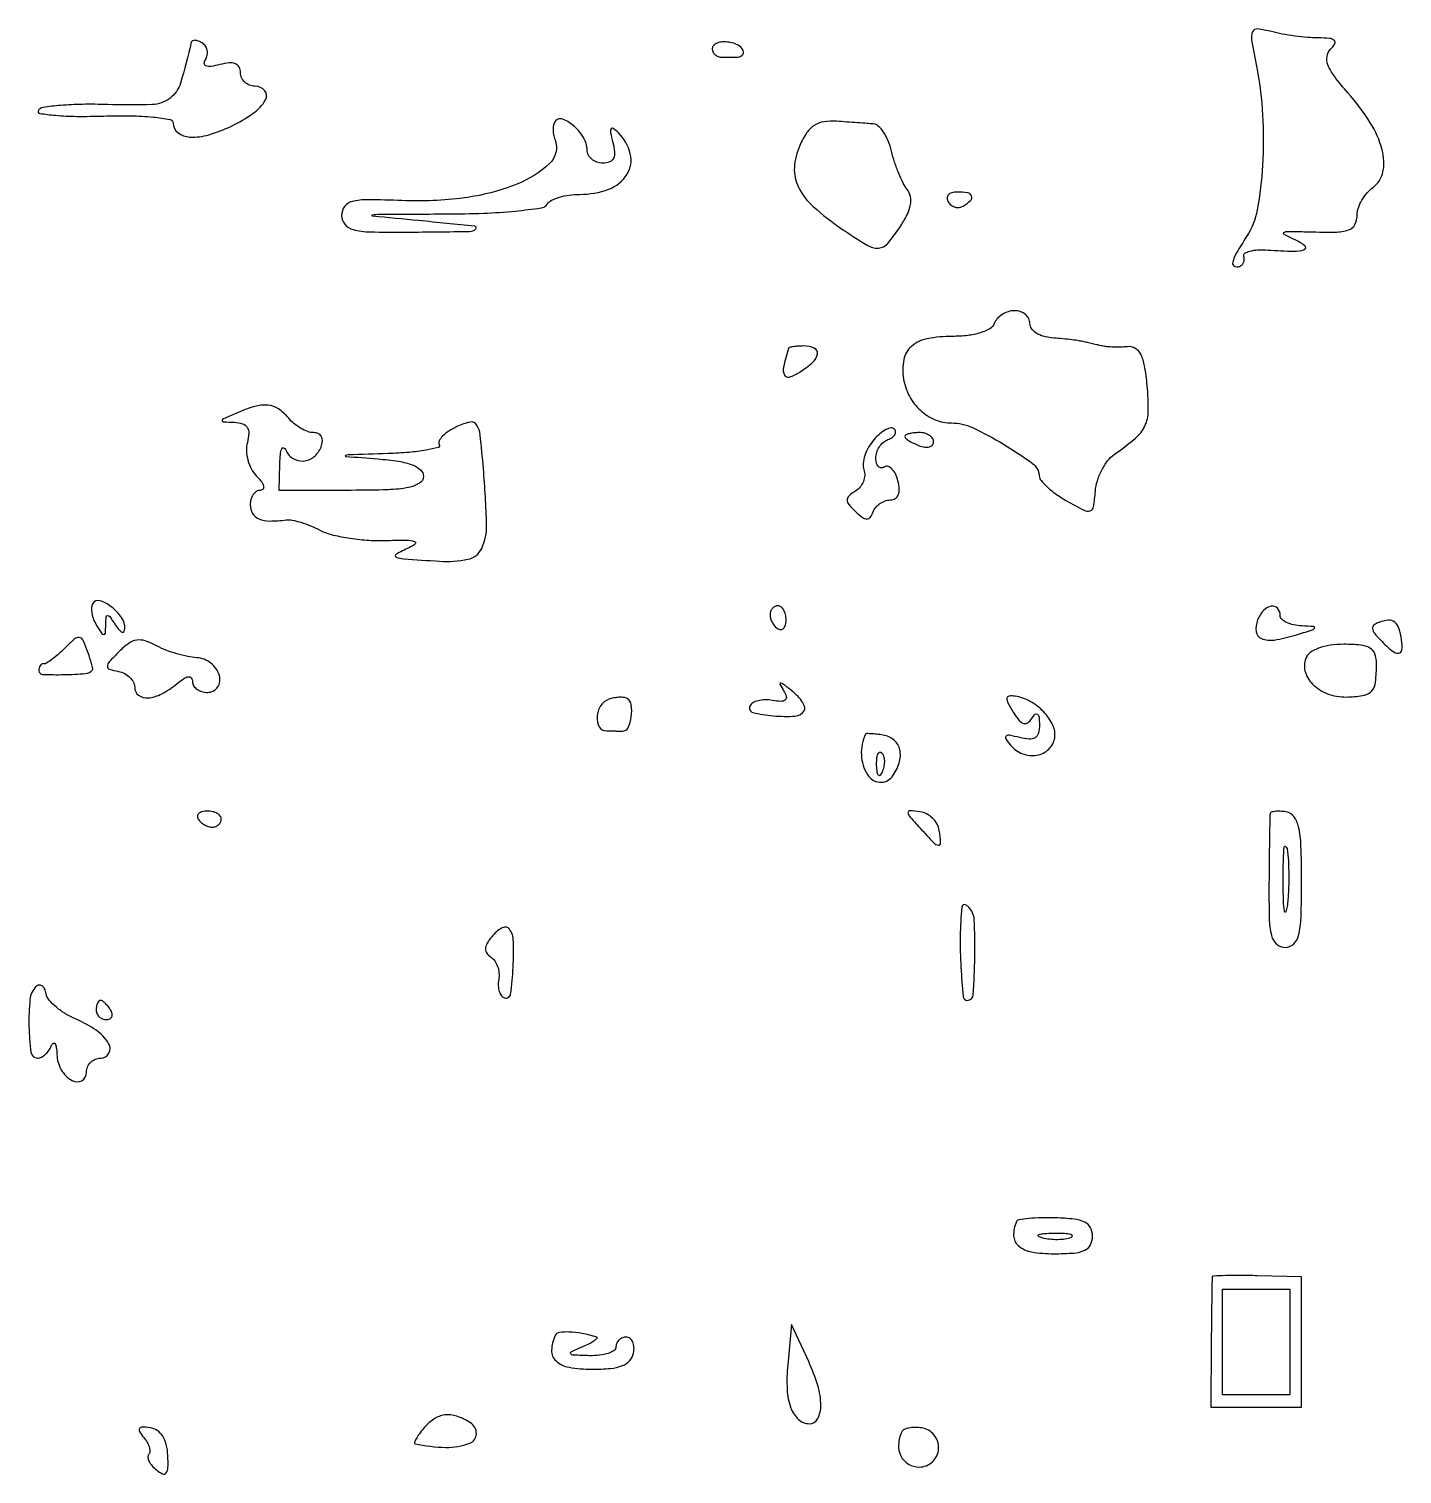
# Model space of a CAD drawing. Extents: x 0 to 5034, y 0 to 2560.
# Drawn here: x 1424 to 1566.7, y 1081.8 to 1232 of the extents above; entities that cross this region are included whole.
import ezdxf

# ---------------------------------------------------------------- set-up
doc = ezdxf.new("R2010")
doc.units = 0

msp = doc.modelspace()

# ---------------------------------------------------------------- linework, layer by layer
for points in [[(1551.557808, 1227.906603, -0.034287), (1552.173808, 1223.00265, -0.029136), (1552.164187, 1217.783306, -0.02926), (1551.612655, 1213.154803, -0.101076), (1550.502202, 1210.363017, 0.012699), (1549.455462, 1208.673394, 0.07317), (1549.063322, 1207.700555, 0.331227), (1549.232339, 1207.303696, 0.215815), (1549.75, 1207.25, 0.109625), (1550.014961, 1207.408872, 0.099852), (1550.198603, 1207.669816, 0.095138), (1550.272388, 1207.992945, 0.089372), (1550.223968, 1208.328097, -0.339923), (1550.32873, 1208.630406, -0.082621), (1550.844479, 1208.858873, -0.051971), (1551.678857, 1208.983512, -0.027667), (1552.723968, 1208.972135, 0.00923), (1555.431922, 1208.84274, 0.100487), (1556.502637, 1209.027652, 0.586353), (1556.557631, 1209.421225, 0.055293), (1555.5, 1210.053055, -0.011732), (1554.412747, 1210.580266, -0.539045), (1554.390508, 1210.787221, -0.17704), (1554.747908, 1210.913087, -0.004432), (1556.5, 1210.876807, 0.00871), (1559.695614, 1210.837981, 0.076378), (1561.089797, 1211.059727, 0.198824), (1561.753248, 1211.621634, 0.119451), (1562, 1212.639757, -0.0833), (1562.120102, 1213.355653, -0.048174), (1562.483941, 1214.151702, -0.04647), (1563.017143, 1214.901982, -0.057238), (1563.647459, 1215.484166, 0.188851), (1564.670699, 1217.094281, 0.113858), (1564.592948, 1219.385193, 0.076374), (1563.355415, 1222.208398, 0.03876), (1561.023895, 1225.320004, -0.017226), (1559.624374, 1227.029291, -0.068932), (1558.960956, 1228.204296, -0.132767), (1558.860765, 1229.092291, -0.15978), (1559.238344, 1229.838344, 0.063112), (1559.675376, 1230.40222, 0.355012), (1559.622736, 1230.752939, 0.16598), (1559.143453, 1230.961586, 0.019016), (1557.95, 1231.013655, -0.020311), (1556.83796, 1231.065056, -0.01192), (1555.51385, 1231.212164, -0.011912), (1554.194703, 1231.422758, -0.019833), (1553.09715, 1231.670257, 0.035919), (1551.641453, 1231.949682, 0.337057), (1551.125904, 1231.645977, 0.13981), (1551.031291, 1230.792639, 0.006527)], [(1440.875, 1230.559017, -0.018508), (1439.758639, 1226.31124, -0.160851), (1438.64993, 1224.734945, -0.152772), (1436.794392, 1224.087646, -0.016219), (1432.162221, 1224.087584, 0.011708), (1429.573152, 1224.110906, 0.017426), (1427.310152, 1223.99935, 0.012618), (1425.48175, 1223.798634, 0.225877), (1425, 1223.483783, 0.534319), (1425.144325, 1223.172237, 0.017281), (1426.776562, 1222.973817, 0.019295), (1429.003736, 1222.867216, 0.010416), (1431.75, 1222.899047, -0.011722), (1434.59893, 1222.924628, -0.021303), (1436.923415, 1222.791839, -0.017697), (1438.68068, 1222.553058, -0.365128), (1439, 1222.174083, 0.234789), (1439.498543, 1221.170927, 0.150157), (1440.745874, 1220.715245, 0.085104), (1442.691499, 1220.945158, 0.040037), (1445.061689, 1221.857529, 0.042094), (1447.314583, 1223.182448, 0.106154), (1448.595738, 1224.575664, 0.318254), (1448.515333, 1225.527985, 0.221082), (1447.5, 1226, -0.092647), (1446.927393, 1226.107019, -0.096212), (1446.440625, 1226.413124, -0.099296), (1446.114852, 1226.86978, -0.10582), (1446, 1227.40638, 0.123759), (1445.855521, 1227.981152, 0.178307), (1445.466921, 1228.325685, 0.117199), (1444.803549, 1228.418574, 0.040413), (1443.843628, 1228.248857, -0.025199), (1442.929131, 1228.058342, -0.124338), (1442.409073, 1228.106535, -0.323992), (1442.236472, 1228.356488, -0.133606), (1442.35994, 1228.773378, 0.092253), (1442.539413, 1229.236665, 0.096089), (1442.536481, 1229.726587, 0.099369), (1442.352562, 1230.166913, 0.106265), (1442.016312, 1230.489919, 0.044063), (1441.617799, 1230.690102, 0.079408), (1441.261823, 1230.769314, 0.124846), (1441.004789, 1230.720431, 0.232684)], [(1495, 1229.911516, 0.108912), (1495.076658, 1229.563763, 0.099759), (1495.29375, 1229.267758, 0.095344), (1495.618216, 1229.069259, 0.089971), (1496, 1229), (1496.853125, 1229), (1497.5, 1229, 0.175747), (1498.111709, 1229.221864, 0.342949), (1498.215729, 1229.700136, 0.160477), (1497.675772, 1230.262761, 0.085705), (1496.75, 1230.566187, 0.04951), (1496.08009, 1230.597554, 0.076606), (1495.514062, 1230.479826, 0.105714), (1495.136689, 1230.238673, 0.200506)], [(1478.726892, 1222.393558, 0.131558), (1478.539137, 1222.068497, 0.057869), (1478.466014, 1221.573156, 0.051652), (1478.507633, 1220.998172, 0.047771), (1478.666028, 1220.427933, -0.30575), (1478.096666, 1217.963415, -0.093317), (1474.693477, 1215.80976, -0.062608), (1469.220663, 1214.394432, -0.042226), (1462.768382, 1214.112857, 0.007853), (1459.213997, 1214.202034, 0.062639), (1457.587192, 1214.01291, 0.174528), (1456.804056, 1213.492603, 0.161071), (1456.5, 1212.573231, 0.172846), (1456.829969, 1211.64723, 0.159817), (1457.682138, 1211.101948, 0.057705), (1459.444653, 1210.858979, 0.007485), (1463.25, 1210.833333, 0.00108), (1469.798622, 1210.901377, 0.189704), (1470.431131, 1211.159528, 0.639991), (1470.332154, 1211.448235, 0.001477), (1464.5, 1212.027251, -0.000908), (1459.716161, 1212.496693, -0.843977), (1459.707915, 1212.615686, -0.058738), (1460.426263, 1212.702791, -0.000324), (1467.361078, 1212.721376, 0.009265), (1471.237973, 1212.801102, 0.014691), (1474.551303, 1213.028322, 0.009726), (1477.226368, 1213.343563, 0.221075), (1477.861078, 1213.752101, -0.138218), (1478.293428, 1214.140861, -0.042355), (1479.119225, 1214.464016, -0.038768), (1480.148577, 1214.68433, -0.033933), (1481.246921, 1214.75639, 0.090125), (1484.244096, 1215.293853, 0.16522), (1486.145065, 1216.845872, 0.203857), (1486.480852, 1218.9749, 0.135731), (1485.245827, 1221.154173, 0.035894), (1484.715342, 1221.61351, 0.45153), (1484.485514, 1221.565396, 0.18218), (1484.426918, 1221.192279, 0.012787), (1484.672581, 1220.14405, -0.040595), (1484.849619, 1219.140601, -0.138658), (1484.730729, 1218.494856, -0.191242), (1484.325014, 1218.127925, -0.089569), (1483.616631, 1218, -0.083866), (1482.999247, 1218.104288, -0.093027), (1482.474885, 1218.404657, -0.100522), (1482.124231, 1218.852108, -0.116607), (1482, 1219.377555, 0.134428), (1481.665993, 1220.597428, 0.073066), (1480.681302, 1221.814156, 0.08594), (1479.538972, 1222.551328, 0.305784)], [(1504.092687, 1219.847266, 0.089679), (1503.532163, 1217.535133, 0.131714), (1503.951515, 1215.497412, 0.09504), (1505.495755, 1213.48447, 0.031551), (1508.438337, 1211.182686, 0.013285), (1511.075292, 1209.476954, 0.151109), (1512.264066, 1209.17639, 0.208853), (1513.227906, 1209.658843, 0.028728), (1514.595237, 1211.505006, 0.032465), (1515.269377, 1212.695821, 0.069051), (1515.594026, 1213.701201, 0.093587), (1515.58374, 1214.546259, 0.117602), (1515.256178, 1215.255006, -0.051096), (1514.834093, 1215.920888, -0.018473), (1514.370792, 1216.942096, -0.018097), (1513.942327, 1218.105835, -0.020527), (1513.618835, 1219.25, 0.039086), (1513.276719, 1220.30845, 0.049375), (1512.793281, 1221.216052, 0.057823), (1512.249931, 1221.856426, 0.173139), (1511.730948, 1222.081242, -0.001179), (1511.086307, 1222.125315, -0.000346), (1510.096446, 1222.196023, -0.000347), (1508.982775, 1222.277129, -0.000373), (1507.895253, 1222.357905, 0.057343), (1506.581583, 1222.305758, 0.107742), (1505.595415, 1221.924518, 0.099335), (1504.806449, 1221.141575, 0.04365)], [(1519.510081, 1213.983688, 0.090427), (1519.820631, 1213.639411, 0.095498), (1520.22714, 1213.434921, 0.099685), (1520.665803, 1213.401101, 0.108373), (1521.069098, 1213.542705, 0.050477), (1521.838655, 1214.13314, 0.315493), (1521.933879, 1214.592818, 0.25701), (1521.519563, 1214.914842, 0.039415), (1520.440983, 1215, 0.067432), (1519.890269, 1214.925389, 0.140899), (1519.524436, 1214.701458, 0.190788), (1519.397824, 1214.36964, 0.136093)], [(1524.29767, 1201.333333, -0.172022), (1523.83652, 1200.793678, -0.056376), (1522.863314, 1200.370304, -0.045557), (1521.533471, 1200.09151, -0.028908), (1519.952028, 1200, 0.047062), (1517.330034, 1199.75266, 0.132347), (1515.685917, 1198.955878, 0.167978), (1514.892311, 1197.581024, 0.088761), (1514.865207, 1195.588323, 0.08191), (1515.473034, 1193.795734, 0.084537), (1516.619709, 1192.315324, 0.08787), (1518.148622, 1191.340088, 0.098442), (1519.859231, 1191, -0.109302), (1522.027551, 1190.520265, -0.02699), (1525.263335, 1188.796636, -0.022413), (1528.270018, 1186.79118, -0.226018), (1528.963997, 1185.5, 0.165034), (1529.15559, 1185.014303, 0.032241), (1529.817663, 1184.327834, 0.031083), (1530.730353, 1183.594471, 0.024423), (1531.80178, 1182.913902, 0.010459), (1533.622045, 1181.928576, 0.20203), (1534.248822, 1181.880511, 0.279823), (1534.605726, 1182.301715, 0.019368), (1534.797717, 1183.913902, -0.055397), (1535.005833, 1184.993246, -0.04345), (1535.457171, 1186.097503, -0.044751), (1536.067658, 1187.062019, -0.077462), (1536.75226, 1187.715894, 0.023354), (1538.957703, 1189.408301, 0.106285), (1539.941303, 1190.681449, 0.109907), (1540.297871, 1192.22458, 0.025812), (1540.181997, 1194.888783, 0.018978), (1539.908678, 1196.931217, 0.074343), (1539.510344, 1198.135669, 0.142935), (1538.933527, 1198.752665, 0.159329), (1538.140735, 1198.929193, -0.017006), (1537.439261, 1198.885011, -0.013944), (1536.688216, 1198.884255, -0.014176), (1535.997345, 1198.922451, -0.035757), (1535.5, 1199.000195, -0.000137), (1535.044771, 1199.105259, -0.00008), (1534.5, 1199.231238, -0.00008), (1533.955231, 1199.3574, -0.000137), (1533.5, 1199.463035, 0.021537), (1532.968385, 1199.562642, 0.006087), (1532.132812, 1199.671865, 0.006122), (1531.184765, 1199.772316, 0.006432), (1530.25, 1199.847686, -0.056675), (1529.389457, 1200.005008, -0.072508), (1528.660938, 1200.346924, -0.088452), (1528.170895, 1200.812704, -0.159926), (1528, 1201.333333, 0.1189), (1527.877332, 1201.841888, 0.10065), (1527.531369, 1202.275, 0.092303), (1527.013965, 1202.565834, 0.082185), (1526.404659, 1202.666667, 0.076442), (1525.756544, 1202.566998, 0.064847), (1525.127653, 1202.275, 0.066804), (1524.612381, 1201.843095, 0.093615)], [(1502.923489, 1198.75, 0.017386), (1502.403795, 1196.813768, 0.169746), (1502.49447, 1195.983891, 0.381472), (1503.003243, 1195.770693, 0.056609), (1504.096043, 1196.292053, 0.041368), (1505.454676, 1197.305594, 0.176573), (1505.929945, 1198.180499, 0.341699), (1505.596074, 1198.776767, 0.100798), (1504.5, 1199, 0.01561), (1503.919661, 1198.981877, 0.023713), (1503.41815, 1198.926563, 0.020425), (1503.027498, 1198.848141, 0.264643)], [(1445.5, 1192, 0.003696), (1444.224803, 1191.440827, 0.257387), (1444.088969, 1191.260774, 0.4382), (1444.196961, 1191.128185, 0.005913), (1445.366631, 1191.070285, -0.065655), (1446.214722, 1190.925789, -0.176979), (1446.693923, 1190.56134, -0.158057), (1446.856726, 1189.941213, -0.04979), (1446.705651, 1188.982409, 0.075999), (1446.613566, 1188.100782, 0.054725), (1446.768483, 1187.122028, 0.054667), (1447.132412, 1186.198945, 0.075299), (1447.660448, 1185.482409, -0.034472), (1448.157102, 1184.912108, -0.09456), (1448.392667, 1184.435458, -0.229015), (1448.33816, 1184.13561, -0.239612), (1448.071429, 1184, 0.138775), (1447.662852, 1183.884373, 0.100075), (1447.314732, 1183.559375, 0.085667), (1447.080326, 1183.073289, 0.069717), (1447, 1182.5, 0.13288), (1447.240885, 1181.609601, 0.162189), (1447.885962, 1181.042916, 0.099941), (1449.019854, 1180.813067, 0.032265), (1450.738686, 1180.922756, -0.079781), (1451.36729, 1180.903271, -0.025531), (1452.277769, 1180.679242, -0.024742), (1453.282002, 1180.321985, -0.025277), (1454.238686, 1179.869482, 0.060863), (1455.41635, 1179.41166, 0.022689), (1457.157614, 1179.051742, 0.022084), (1459.111246, 1178.82747, 0.024901), (1461, 1178.789039, -0.006518), (1463.22146, 1178.825499, -0.074575), (1464.085272, 1178.69892, -0.592743), (1464.140454, 1178.435228, -0.072137), (1463.5, 1178.03108, 0.020614), (1462.149661, 1177.361848, 0.621752), (1462.162299, 1177.068615, 0.086637), (1462.92745, 1176.879453, 0.001994), (1466.669452, 1176.633881, 0.06531), (1469.614772, 1176.837105, 0.236403), (1471.051913, 1177.960806, 0.119177), (1471.563264, 1180.411901, 0.012794), (1471.229406, 1186.247214, 0.006353), (1470.893769, 1189.753118, 0.114045), (1470.524305, 1190.813547, 0.317403), (1469.851583, 1191.093019, 0.055052), (1468.473705, 1190.619609, 0.03352), (1467.6257, 1190.147549, 0.054283), (1466.986362, 1189.626908, 0.074649), (1466.630822, 1189.139162, 0.264534), (1466.64438, 1188.766389, -0.499233), (1466.523523, 1188.457082, -0.024164), (1465.272499, 1188.172179, -0.023501), (1463.504218, 1187.943506, -0.012649), (1461.309017, 1187.819752, 0.000302), (1457.193476, 1187.689566, 0.113063), (1456.905076, 1187.613649, 0.751615), (1456.921885, 1187.53108, 0.000551), (1460.25, 1187.264961, -0.017957), (1462.42181, 1187.014979, -0.053889), (1463.863529, 1186.634253, -0.093661), (1464.703925, 1186.115949, -0.210891), (1465, 1185.445209, -0.263), (1464.600634, 1184.738474, -0.08816), (1463.45261, 1184.298174, -0.039672), (1461.323295, 1184.060715, -0.00794), (1457.5, 1184), (1450, 1184), (1450.078947, 1186.75, -0.017437), (1450.141588, 1187.734045, -0.068218), (1450.282867, 1188.325, -0.378789), (1450.467484, 1188.420113, -0.239112), (1450.662281, 1188.25, 0.151638), (1451.406679, 1187.337914, 0.164659), (1452.511186, 1187.045377, 0.154344), (1453.620416, 1187.480397, 0.131848), (1454.361626, 1188.5, 0.073508), (1454.494945, 1189.097152, 0.137726), (1454.396992, 1189.578329, 0.162483), (1454.080851, 1189.887399, 0.113468), (1453.59106, 1190, -0.088115), (1452.985525, 1190.107549, -0.043331), (1452.274641, 1190.440625, -0.041198), (1451.575809, 1190.926062, -0.047186), (1451, 1191.5, 0.071021), (1449.941403, 1192.459375, 0.126622), (1448.841109, 1192.851765, 0.095441), (1447.470978, 1192.714785, 0.028985)], [(1511.791024, 1189.256131, 0.049701), (1511.242191, 1188.483098, 0.049259), (1510.854775, 1187.614703, 0.053671), (1510.674403, 1186.784555, 0.113512), (1510.752373, 1186.134346, -0.101175), (1510.837083, 1185.549062, -0.079716), (1510.698886, 1184.922308, -0.076997), (1510.364174, 1184.350799, -0.083624), (1509.880244, 1183.925987, 0.043642), (1509.206675, 1183.423644, 0.214247), (1509.017568, 1183.000924, 0.176409), (1509.192178, 1182.523593, 0.028431), (1509.883359, 1181.791641, 0.026293), (1510.606665, 1181.176676, 0.158618), (1511.065735, 1181.015613, 0.248368), (1511.412269, 1181.189063, 0.0672), (1511.708333, 1181.75, -0.084962), (1511.982524, 1182.227817, -0.067213), (1512.420676, 1182.632812, -0.067331), (1512.949681, 1182.906479, -0.085949), (1513.489714, 1183, 0.1385), (1513.999484, 1183.143968, 0.160496), (1514.323872, 1183.527519, 0.111547), (1514.425917, 1184.153614, 0.048831), (1514.29269, 1184.988753, 0.047293), (1514.028927, 1185.710675, 0.082294), (1513.665037, 1186.232402, 0.124503), (1513.264948, 1186.477599, 0.21724), (1512.88631, 1186.429736, -0.15237), (1512.550204, 1186.343498, -0.191562), (1512.260354, 1186.476355, -0.130321), (1512.064459, 1186.832153, -0.061102), (1512, 1187.35765, -0.077808), (1512.093545, 1187.955134, -0.066597), (1512.367188, 1188.53099, -0.068599), (1512.772166, 1188.998747, -0.094581), (1513.25, 1189.279762, 0.060892), (1513.685181, 1189.497903, 0.110311), (1513.959657, 1189.783944, 0.156822), (1514.032292, 1190.088763, 0.16774), (1513.910536, 1190.369226, 0.254385), (1513.5719, 1190.485457, 0.079166), (1513.044775, 1190.307506, 0.057152), (1512.420055, 1189.882167, 0.035553)], [(1515, 1189.606989, 0.222225), (1515.087111, 1189.420671, 0.030693), (1515.440625, 1189.160341, 0.030395), (1515.925442, 1188.887494, 0.02136), (1516.5, 1188.638374, 0.055937), (1517.074366, 1188.488865, 0.100118), (1517.559375, 1188.516384, 0.147206), (1517.877514, 1188.710807, 0.184534), (1518, 1189.031385, 0.152681), (1517.884506, 1189.400789, 0.098158), (1517.559375, 1189.715469, 0.08088), (1517.073532, 1189.92777, 0.062722), (1516.5, 1190, 0.024748), (1515.925176, 1189.971531, 0.039339), (1515.440625, 1189.884553, 0.046727), (1515.096084, 1189.758929, 0.289661)], [(1430.655011, 1172.250813, 0.125673), (1430.520629, 1171.821779, 0.056051), (1430.55548, 1171.226511, 0.05051), (1430.738015, 1170.570527, 0.047967), (1431.05067, 1169.952254, 0.009021), (1431.594462, 1169.126026, 0.260919), (1431.813757, 1169.01732, 0.377918), (1431.959782, 1169.159741, 0.013707), (1432, 1170, -0.013145), (1432.040363, 1170.863616, -0.392993), (1432.187084, 1171, -0.246379), (1432.409778, 1170.883174, -0.007698), (1433, 1170, 0.032098), (1433.375499, 1169.493457, 0.127461), (1433.689119, 1169.271844, 0.346739), (1433.892809, 1169.336179, 0.146983), (1433.984687, 1169.627555, 0.155628), (1433.635215, 1170.776817, 0.075024), (1432.570732, 1171.910913, 0.092679), (1431.392226, 1172.528134, 0.341085)], [(1501, 1171.059017, 0.076861), (1501.061561, 1170.660916, 0.053298), (1501.244792, 1170.243158, 0.05288), (1501.514519, 1169.869696, 0.071639), (1501.833333, 1169.603006, 0.16277), (1502.149103, 1169.528782, 0.190804), (1502.421875, 1169.66697, 0.124167), (1502.606344, 1170.023273, 0.05773), (1502.666667, 1170.543989, 0.055286), (1502.604892, 1171.100961, 0.074868), (1502.421875, 1171.572297, 0.094314), (1502.151276, 1171.888458, 0.170324), (1501.833333, 1172, 0.112153), (1501.515437, 1171.927786, 0.100145), (1501.244792, 1171.723586, 0.094392), (1501.063221, 1171.418314, 0.087308)], [(1551.650663, 1170.532025, 0.121792), (1551.497859, 1169.306234, 0.274499), (1552.046869, 1168.590271, 0.13698), (1553.374732, 1168.445558, 0.031727), (1555.585681, 1168.956585, 0.003647), (1557.265595, 1169.47233, 0.166271), (1557.553153, 1169.684067, 0.579781), (1557.476972, 1169.844111, 0.009378), (1556.25, 1169.914047, -0.042353), (1555.388671, 1170.020387, -0.060617), (1554.660938, 1170.268501, -0.078247), (1554.166462, 1170.611049, -0.204996), (1554, 1171, 0.184441), (1553.716198, 1171.743186, 0.265447), (1553.063737, 1171.961075, 0.160262), (1552.247138, 1171.499529, 0.093301)], [(1564.258929, 1170.282738, 0.08325), (1563.738396, 1169.992057, 0.252931), (1563.585751, 1169.630931, 0.146911), (1563.782701, 1169.14808, 0.026599), (1564.4375, 1168.419643, 0.020058), (1565.64386, 1167.306373, 0.184262), (1566.303691, 1167.072415, 0.386858), (1566.647366, 1167.400334, 0.054135), (1566.607127, 1168.471056, 0.040016), (1566.330199, 1169.677023, 0.15317), (1565.894133, 1170.301354, 0.187221), (1565.238619, 1170.49481, 0.06509)], [(1427.729654, 1167.586797, -0.01597), (1427.055471, 1166.954357, -0.021191), (1426.401166, 1166.426166, -0.019117), (1425.834236, 1166.039518, -0.158017), (1425.535714, 1165.964286, 0.144978), (1425.335295, 1165.919177, 0.115658), (1425.170914, 1165.769196, 0.09562), (1425.068622, 1165.533987, 0.07036), (1425.04612, 1165.25, 0.385258), (1425.431962, 1164.872919, 0.013971), (1427.664585, 1164.849457, 0.016369), (1429.892043, 1164.961294, 0.20379), (1430.624474, 1165.347249, 0.235492), (1430.651944, 1165.469411, 0.006649), (1430.512476, 1166.00518, 0.012223), (1430.320228, 1166.643808, 0.007936), (1430.068413, 1167.372511, 0.024493), (1429.615042, 1168.452146, 0.264117), (1429.240479, 1168.712716, 0.206718), (1428.75948, 1168.555277, 0.015346)], [(1433.390853, 1167.248017, 0.010269), (1432.34913, 1166.162617, 0.179599), (1432.166884, 1165.717893, 0.335011), (1432.37749, 1165.418481, 0.030256), (1433.321407, 1165.176676, -0.072961), (1433.962896, 1164.952677, -0.074807), (1434.506913, 1164.555234, -0.081499), (1434.873125, 1164.050713, -0.116835), (1435, 1163.51516, 0.236975), (1435.409651, 1162.699365, 0.184811), (1436.377804, 1162.426653, 0.099904), (1437.821089, 1162.857469, 0.050919), (1439.399118, 1163.916276, -0.026194), (1440.11085, 1164.446576, -0.115482), (1440.597519, 1164.628664, -0.280974), (1440.88201, 1164.501705, -0.151961), (1441, 1164.122445, 0.138936), (1441.121279, 1163.694414, 0.100059), (1441.462164, 1163.329718, 0.085612), (1441.972008, 1163.084145, 0.069628), (1442.573324, 1163, 0.247692), (1443.617721, 1163.551195, 0.229695), (1443.79733, 1164.75576, 0.150753), (1442.903371, 1166.054649, 0.155684), (1441.444634, 1166.603486, -0.039308), (1440.513902, 1166.724737, -0.02072), (1439.383736, 1167.012779, -0.020487), (1438.244368, 1167.405532, -0.029627), (1437.277468, 1167.851504, 0.042759), (1436.103213, 1168.356202, 0.119187), (1435.21528, 1168.430259, 0.117474), (1434.383833, 1168.09051, 0.040922)], [(1556.649478, 1166.528939, 0.174094), (1556.617943, 1165.074284, 0.129837), (1557.506257, 1163.722227, 0.105928), (1559.1331, 1162.790302, 0.088452), (1561.110555, 1162.526347, 0.035558), (1562.742319, 1162.714559, 0.174497), (1563.529481, 1163.177292, 0.150212), (1563.90635, 1164.079595, 0.024369), (1564, 1166, 0.086278), (1563.826592, 1166.997454, 0.17524), (1563.325874, 1167.602638, 0.109655), (1562.361755, 1167.915928, 0.023942), (1560.606989, 1168, 0.03458), (1559.175988, 1167.900913, 0.054459), (1557.983051, 1167.600018, 0.068526), (1557.111744, 1167.132221, 0.144704)], [(1502.417352, 1163.168623, -0.062611), (1502.684009, 1162.566187, -0.295352), (1502.583509, 1162.220242, -0.192192), (1502.157997, 1162.072616, -0.030512), (1501.262588, 1162.168623, 0.045916), (1500.484376, 1162.227923, 0.056521), (1499.762677, 1162.13457, 0.066929), (1499.199949, 1161.912924, 0.162877), (1498.903277, 1161.587361, 0.463842), (1499.226507, 1160.922523, 0.04098), (1501.321827, 1160.567713, 0.036145), (1503.616975, 1160.536563, 0.244329), (1504.562095, 1161.100471, 0.220409), (1504.604636, 1161.454188, 0.060507), (1504.362035, 1161.976189, 0.049128), (1503.910279, 1162.565419, 0.034286), (1503.297031, 1163.136693, 0.005042), (1502.378898, 1163.866105, 0.15753), (1502.109888, 1163.963928, 0.576194), (1502.035829, 1163.846225, 0.014482)], [(1484.25, 1162.281721, 0.168981), (1483.40789, 1161.601836, 0.12077), (1483.027943, 1160.441372, 0.153328), (1483.265247, 1159.419842, 0.265555), (1484, 1159, -0.002316), (1484.433157, 1158.997994, -0.001757), (1484.908152, 1158.991924, -0.001776), (1485.353822, 1158.983078, -0.004146), (1485.687328, 1158.972506, 0.307549), (1486.254908, 1159.32579, 0.069723), (1486.583151, 1160.475574, 0.066064), (1486.591789, 1161.722145, 0.238516), (1486.160933, 1162.361084, 0.098497), (1485.819561, 1162.471514, 0.039523), (1485.326962, 1162.489994, 0.037158), (1484.777117, 1162.426042, 0.038604)], [(1526.267142, 1160.943846, 0.030985), (1526.859758, 1160.114092, 0.141547), (1527.341368, 1159.77933, 0.240367), (1527.775792, 1159.843027, 0.097128), (1528.200323, 1160.289889, -0.051308), (1528.544523, 1160.725547, -0.392622), (1528.782648, 1160.737787, -0.196993), (1528.943015, 1160.433393, -0.021923), (1528.984687, 1159.633369, -0.063153), (1528.882419, 1158.770232, -0.189687), (1528.544246, 1158.295529, -0.164447), (1527.934253, 1158.139182, -0.045209), (1526.942849, 1158.304694, 0.014349), (1525.881412, 1158.549958, 0.22569), (1525.530457, 1158.462004, 0.383216), (1525.489155, 1158.187585, 0.027558), (1525.986537, 1157.516222, 0.128215), (1527.222835, 1156.627945, 0.134565), (1528.711819, 1156.47784, 0.149717), (1529.957315, 1157.101573, 0.167429), (1530.571975, 1158.289441, 0.147674), (1530.375463, 1159.61205, 0.080438), (1529.438629, 1160.977723, 0.074645), (1528.027468, 1162.072916, 0.091568), (1526.450624, 1162.610126, 0.067573), (1525.835513, 1162.616762, 0.347272), (1525.612056, 1162.390046, 0.151576), (1525.703784, 1161.916127, 0.016551)], [(1510.923489, 1158.661516, 0.121465), (1510.486231, 1156.511588, 0.129699), (1511.117874, 1154.462833, 0.231459), (1512.383707, 1153.671207, 0.264052), (1513.678674, 1154.237669, 0.082341), (1514.417682, 1155.664793, 0.131969), (1514.487282, 1157.026261, 0.163051), (1513.882454, 1158.047734, 0.142761), (1512.75, 1158.566187, 0.009048), (1512.073673, 1158.65298, 0.014349), (1511.491587, 1158.700139, 0.008232), (1511.013395, 1158.717208, 0.295045)], [(1512.683114, 1154.8125, -0.054073), (1512.461564, 1154.395823, -0.470617), (1512.279315, 1154.37858, -0.168741), (1512.137993, 1154.670344, -0.018894), (1512.078947, 1155.416667, -0.028489), (1512.089945, 1156.112848, -0.077125), (1512.200665, 1156.592839, -0.208169), (1512.385309, 1156.77538, -0.296942), (1512.604167, 1156.729167, -0.126455), (1512.797407, 1156.402231, -0.060344), (1512.876576, 1155.916927, -0.05415), (1512.839148, 1155.359369, -0.051402)], [(1441.603006, 1149.833333, 0.071639), (1441.869696, 1149.514519, 0.05288), (1442.243158, 1149.244792, 0.053298), (1442.660916, 1149.061561, 0.076861), (1443.059017, 1149, 0.087308), (1443.418314, 1149.063221, 0.094392), (1443.723586, 1149.244792, 0.100145), (1443.927786, 1149.515437, 0.112153), (1444, 1149.833333, 0.170324), (1443.888458, 1150.151276, 0.094314), (1443.572297, 1150.421875, 0.074868), (1443.100961, 1150.604892, 0.055286), (1442.543989, 1150.666667, 0.05773), (1442.023273, 1150.606344, 0.124167), (1441.66697, 1150.421875, 0.190804), (1441.528782, 1150.149103, 0.16277)], [(1516.568603, 1148.924195, 0.00571), (1518.017329, 1147.359658, 0.172957), (1518.487066, 1147.121126, 0.473108), (1518.721463, 1147.342336, 0.019066), (1518.578388, 1148.666871, 0.09263), (1518.353247, 1149.32318, 0.072374), (1517.890588, 1149.919688, 0.071263), (1517.268867, 1150.367609, 0.084275), (1516.580487, 1150.591066, 0.016801), (1515.519364, 1150.710551, 0.435285), (1515.328564, 1150.535433, 0.18237), (1515.46245, 1150.172761, 0.005286)], [(1552.944444, 1150.411516, 0.029298), (1552.920813, 1150.099578, 0.00038), (1552.888889, 1148.13807, 0.0011), (1552.858645, 1145.866702, 0.000721), (1552.833333, 1143.25, 0.007753), (1552.8605, 1139.516445, 0.054877), (1553.099562, 1137.721774, 0.148097), (1553.623284, 1136.840354, 0.187298), (1554.5, 1136.5, 0.191111), (1555.379486, 1136.848902, 0.143909), (1555.910049, 1137.75525, 0.053405), (1556.164173, 1139.597982, 0.007584), (1556.222222, 1143.425055, 0.008702), (1556.158814, 1147.068017, 0.046653), (1555.905523, 1149.035322, 0.104955), (1555.413304, 1150.107373, 0.198938), (1554.611111, 1150.586571, 0.024082), (1553.989652, 1150.647403, 0.038537), (1553.456944, 1150.632689, 0.045466), (1553.068198, 1150.555698, 0.295752)], [(1554.724731, 1140.767909, -0.069146), (1554.574262, 1140.205163, -0.756877), (1554.435944, 1140.222448, -0.031761), (1554.337136, 1141.352754, -0.005499), (1554.309869, 1143.5, -0.005888), (1554.331591, 1145.655786, -0.025342), (1554.424528, 1146.934948, -0.556092), (1554.565802, 1147.000181, -0.212532), (1554.714526, 1146.767909, -0.024559), (1554.845055, 1145.487453, -0.012695), (1554.888655, 1143.878422, -0.01259), (1554.849672, 1142.218327, -0.018638)], [(1520.928571, 1140.666667, 0.023833), (1520.753698, 1137.710143, 0.017619), (1520.83172, 1134.434038, 0.008787), (1521.064954, 1131.395884, 0.386887), (1521.5, 1131, 0.396359), (1522.120754, 1131.583798, 0.011651), (1522.269753, 1135.498631, 0.014435), (1522.214779, 1139.38956, 0.187761), (1521.642857, 1140.690476, 0.058369), (1521.391155, 1140.889394, 0.147432), (1521.167857, 1140.948661, 0.22461), (1521.008506, 1140.866669, 0.137601)], [(1472.093942, 1137.613194, 0.039863), (1471.598108, 1136.908337, 0.122758), (1471.43315, 1136.353659, 0.170503), (1471.570922, 1135.896963, 0.096921), (1471.999292, 1135.500438, -0.105986), (1472.39782, 1135.118031, -0.06499), (1472.69095, 1134.533831, -0.06077), (1472.840082, 1133.847188, -0.065166), (1472.814236, 1133.16141, 0.052707), (1472.773301, 1132.507333, 0.067674), (1472.87991, 1131.914602, 0.0828), (1473.110206, 1131.470426, 0.165585), (1473.433053, 1131.25, 0.453859), (1474.05113, 1131.65605, 0.021446), (1474.31586, 1134.44778, 0.02323), (1474.330896, 1137.334593, 0.188215), (1473.809167, 1138.524166, 0.240937), (1473.519963, 1138.617616, 0.082159), (1473.089102, 1138.472786, 0.059688), (1472.588364, 1138.124702, 0.037863)], [(1424.75, 1132.423045, 0.172291), (1424.126599, 1131.098627, 0.030297), (1424.020075, 1128.306026, 0.027557), (1424.23028, 1125.600883, 0.375874), (1424.916667, 1125, 0.117038), (1425.304649, 1125.092079, 0.06394), (1425.712226, 1125.367188, 0.058299), (1426.0766, 1125.771992, 0.058288), (1426.337719, 1126.25, -0.116762), (1426.534571, 1126.528084, -0.456954), (1426.717133, 1126.503303, -0.114113), (1426.860031, 1126.113518, -0.021835), (1426.921053, 1125.356989, 0.122086), (1427.370899, 1123.791376, 0.128914), (1428.493859, 1122.654354, 0.272902), (1429.496282, 1122.651973, 0.266113), (1430, 1123.531385, -0.099038), (1430.112118, 1124.091864, -0.097945), (1430.431406, 1124.568594, -0.097945), (1430.908136, 1124.887882, -0.099038), (1431.468615, 1125, 0.274731), (1432.324306, 1125.508554, 0.269673), (1432.295728, 1126.511671, 0.099763), (1430.999307, 1127.891714, 0.056326), (1428.982436, 1129.007275, -0.037098), (1427.860288, 1129.572865, -0.039965), (1426.863391, 1130.285934, -0.043514), (1426.119927, 1131.03294, -0.124312), (1425.804291, 1131.688544, 0.059054), (1425.633446, 1132.205284, 0.132015), (1425.369073, 1132.519291, 0.200152), (1425.059466, 1132.586386, 0.153171)], [(1431, 1130, 0.105053), (1431.081062, 1129.618444, 0.099167), (1431.311086, 1129.29375, 0.09642), (1431.654762, 1129.076123, 0.093332), (1432.059017, 1129, 0.108972), (1432.413961, 1129.078288, 0.182303), (1432.6254, 1129.29375, 0.161196), (1432.656512, 1129.6179, 0.082592), (1432.5, 1130, 0.029505), (1432.231006, 1130.382774, 0.035638), (1431.933975, 1130.70625, 0.038439), (1431.65171, 1130.934461, 0.151918), (1431.440983, 1131, 0.210953), (1431.272352, 1130.92554, 0.081139), (1431.129539, 1130.70625, 0.061769), (1431.032345, 1130.382849, 0.042167)], [(1526.58887, 1108, 0.110692), (1526.305822, 1106.541417, 0.212143), (1526.81118, 1105.486912, 0.136967), (1528.177391, 1104.854427, 0.040354), (1530.5, 1104.666667, 0.018211), (1532.565618, 1104.741926, 0.088323), (1533.69793, 1105.029877, 0.169102), (1534.284145, 1105.587322, 0.119442), (1534.5, 1106.47803, 0.119096), (1534.286529, 1107.36153, 0.159929), (1533.704614, 1107.93659, 0.088495), (1532.598202, 1108.26167, 0.020471), (1530.653736, 1108.394697, 0.012297), (1529.163938, 1108.398836, 0.018748), (1527.873097, 1108.322192, 0.013776), (1526.84009, 1108.193075, 0.257137)], [(1532.269032, 1106.344063, -0.06278), (1531.671085, 1106.185595, -0.030339), (1530.880008, 1106.127736, -0.029507), (1530.036634, 1106.167106, -0.037336), (1529.269032, 1106.307009, -0.087174), (1528.883358, 1106.48334, -0.597527), (1528.900903, 1106.643467, -0.080377), (1529.431793, 1106.764444, -0.012823), (1530.5, 1106.805051, -0.014395), (1531.580113, 1106.787295, -0.052471), (1532.257153, 1106.684921, -0.333666), (1532.386009, 1106.52287, -0.31318)], [(1546.943669, 1102.25, 0.049701), (1546.920591, 1102.052614, 0.000266), (1546.888661, 1100.122098, 0.001169), (1546.858583, 1097.921526, 0.000741), (1546.833333, 1095.357143), (1546.777778, 1088.714286), (1551.5, 1088.714286), (1556.222222, 1088.714286), (1556.222222, 1095.486346), (1556.222222, 1102.258406), (1551.610336, 1102.379203, 0.005104), (1549.838185, 1102.407522, 0.008363), (1548.337099, 1102.391078, 0.002831), (1547.061351, 1102.348529, 0.341431)], [(1478.689105, 1096.160933, 0.1037), (1478.309806, 1094.629634, 0.219633), (1478.771259, 1093.526692, 0.145154), (1480.132179, 1092.862821, 0.041386), (1482.5, 1092.666245, 0.021958), (1484.42502, 1092.750619, 0.070175), (1485.674354, 1093.040284, 0.116149), (1486.4343, 1093.559312, 0.138056), (1486.823324, 1094.332911, 0.061357), (1486.867399, 1094.970604, 0.092565), (1486.736383, 1095.510293, 0.12154), (1486.456104, 1095.867979, 0.167606), (1486.073324, 1096, 0.092041), (1485.663585, 1095.92393, 0.096023), (1485.315289, 1095.70625, 0.099407), (1485.082205, 1095.381539, 0.106506), (1485, 1095, -0.24567), (1484.802156, 1094.62164, -0.070412), (1484.192188, 1094.314396, -0.053373), (1483.303371, 1094.116227, -0.034583), (1482.25, 1094.070285, -0.004372), (1480.584787, 1094.127419, -0.215481), (1480.296589, 1094.272912, -0.485414), (1480.343561, 1094.478132, -0.009027), (1481.5, 1095, 0.014342), (1482.233653, 1095.340508, 0.031923), (1482.765625, 1095.650094, 0.0617), (1483.034781, 1095.883374, 0.552377), (1483, 1096.006226, 0.023809), (1481.462016, 1096.379274, 0.038639), (1480.126458, 1096.530989, 0.045677), (1479.116163, 1096.474943, 0.248593)], [(1502.841208, 1093.132105, 0.035319), (1502.778344, 1090.563524, 0.076597), (1503.167687, 1088.633257, 0.118986), (1503.963603, 1087.441407, 0.188473), (1505.093011, 1087, 0.280884), (1505.958533, 1087.527869, 0.122454), (1506.280101, 1088.890261, 0.070123), (1505.961115, 1090.973758, 0.035318), (1505.01604, 1093.465315), (1503.239372, 1097.307253)], [(1465, 1086.5, 0.016385), (1464.548854, 1085.918653, 0.030761), (1464.230202, 1085.41676, 0.038344), (1464.059614, 1085.042366, 0.454667), (1464.127555, 1084.918758, 0.048064), (1467.315532, 1084.538519, 0.096464), (1469.804478, 1084.964934, 0.30792), (1470.497062, 1085.95298, 0.260713), (1469.878115, 1087.096491, 0.058231), (1468.455223, 1087.780809, 0.113895), (1467.210892, 1087.912118, 0.120304), (1466.080325, 1087.485108, 0.069482)], [(1435.935517, 1085.577698, -0.042111), (1436.298433, 1085.05684, -0.058494), (1436.523628, 1084.535185, -0.073786), (1436.587856, 1084.090266, -0.197889), (1436.467158, 1083.800491, 0.227081), (1436.368926, 1083.521738, 0.087937), (1436.486311, 1083.118384, 0.063883), (1436.794303, 1082.654602, 0.041089), (1437.256238, 1082.202305, 0.063386), (1437.896615, 1081.795339, 0.350178), (1438.267028, 1081.883691, 0.160411), (1438.457822, 1082.414815, 0.017629), (1438.446678, 1083.726763, 0.049912), (1438.28563, 1084.841409, 0.082068), (1437.909363, 1085.714279, 0.100274), (1437.339218, 1086.301494, 0.114126), (1436.610467, 1086.586666, 0.027899), (1435.80069, 1086.659697, 0.25944), (1435.499344, 1086.505284, 0.295255), (1435.494463, 1086.188025, 0.033491)], [(1514.689105, 1086.160933, 0.098701), (1514.351069, 1084.851868, 0.129543), (1514.597405, 1083.647237, 0.144708), (1515.372331, 1082.810026, 0.134959), (1516.5, 1082.5, 0.191455), (1517.879002, 1083.048126, 0.190181), (1518.510328, 1084.395225, 0.187739), (1518.054643, 1085.823826, 0.18847), (1516.753971, 1086.565604, 0.037204), (1516.062215, 1086.615048, 0.047663), (1515.427179, 1086.55244, 0.05567), (1514.93331, 1086.397093, 0.178187)]]:
    msp.add_lwpolyline(points, format="xyb", close=True)
msp.add_lwpolyline([(1555, 1095.5), (1555, 1090), (1551.5, 1090), (1548, 1090), (1548, 1095.5), (1548, 1101), (1551.5, 1101), (1555, 1101)], close=True)

doc.saveas('drawing.dxf')
